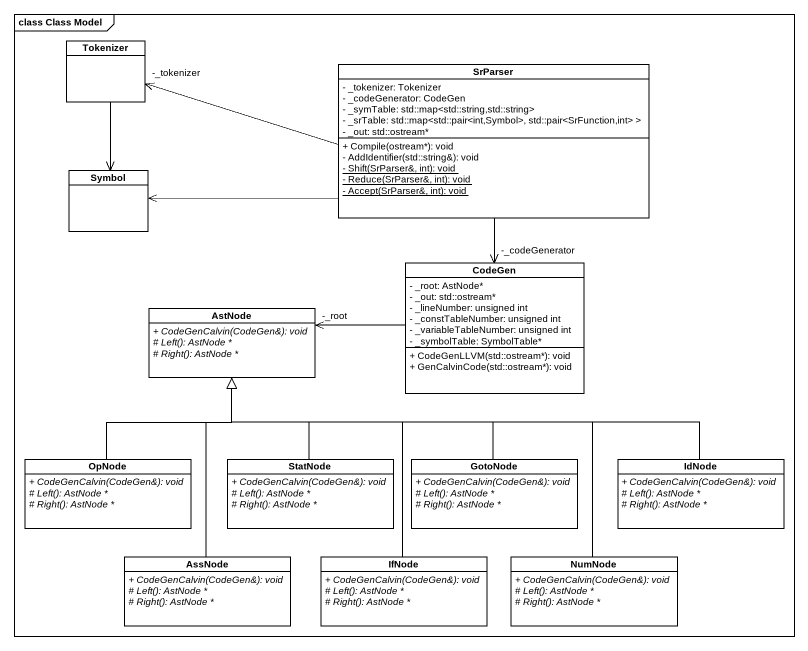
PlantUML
@startuml
mainframe class Class Model
hide circle
hide empty members
skinparam classAttributeIconSize 0
class Tokenizer
class SrParser {
  - _tokenizer: Tokenizer
  - _codeGenerator: CodeGen
  - _symTable: std::map<std::string,std::string>
  - _srTable: std::map<std::pair<int,Symbol>, std::pair<SrFunction,int> >
  - _out: std::ostream*
  + Compile(ostream*): void
  - AddIdentifier(std::string&): void
  {static} - Shift(SrParser&, int): void
  {static} - Reduce(SrParser&, int): void
  {static} - Accept(SrParser&, int): void
}
class Symbol
class CodeGen {
  - _root: AstNode*
  - _out: std::ostream*
  - _lineNumber: unsigned int
  - _constTableNumber: unsigned int
  - _variableTableNumber: unsigned int
  - _symbolTable: SymbolTable*
  + CodeGenLLVM(std::ostream*): void
  + GenCalvinCode(std::ostream*): void
}
class AstNode {
  {abstract} + CodeGenCalvin(CodeGen&): void
  {abstract} # Left(): AstNode *
  {abstract} # Right(): AstNode *
}
class OpNode {
  {abstract} + CodeGenCalvin(CodeGen&): void
  {abstract} # Left(): AstNode *
  {abstract} # Right(): AstNode *
}
class StatNode {
  {abstract} + CodeGenCalvin(CodeGen&): void
  {abstract} # Left(): AstNode *
  {abstract} # Right(): AstNode *
}
class GotoNode {
  {abstract} + CodeGenCalvin(CodeGen&): void
  {abstract} # Left(): AstNode *
  {abstract} # Right(): AstNode *
}
class IdNode {
  {abstract} + CodeGenCalvin(CodeGen&): void
  {abstract} # Left(): AstNode *
  {abstract} # Right(): AstNode *
}
class AssNode {
  {abstract} + CodeGenCalvin(CodeGen&): void
  {abstract} # Left(): AstNode *
  {abstract} # Right(): AstNode *
}
class IfNode {
  {abstract} + CodeGenCalvin(CodeGen&): void
  {abstract} # Left(): AstNode *
  {abstract} # Right(): AstNode *
}
class NumNode {
  {abstract} + CodeGenCalvin(CodeGen&): void
  {abstract} # Left(): AstNode *
  {abstract} # Right(): AstNode *
}
Tokenizer --> Symbol
SrParser -left-> "-_tokenizer" Tokenizer
SrParser -left-> Symbol
SrParser --> "-_codeGenerator" CodeGen
CodeGen -left-> "-_root" AstNode
OpNode -up-|> AstNode
StatNode -up-|> AstNode
GotoNode -left-|> AstNode
IdNode -left-|> AstNode
AssNode -up-|> AstNode
IfNode -up-|> AstNode
NumNode -up-|> AstNode
@enduml
